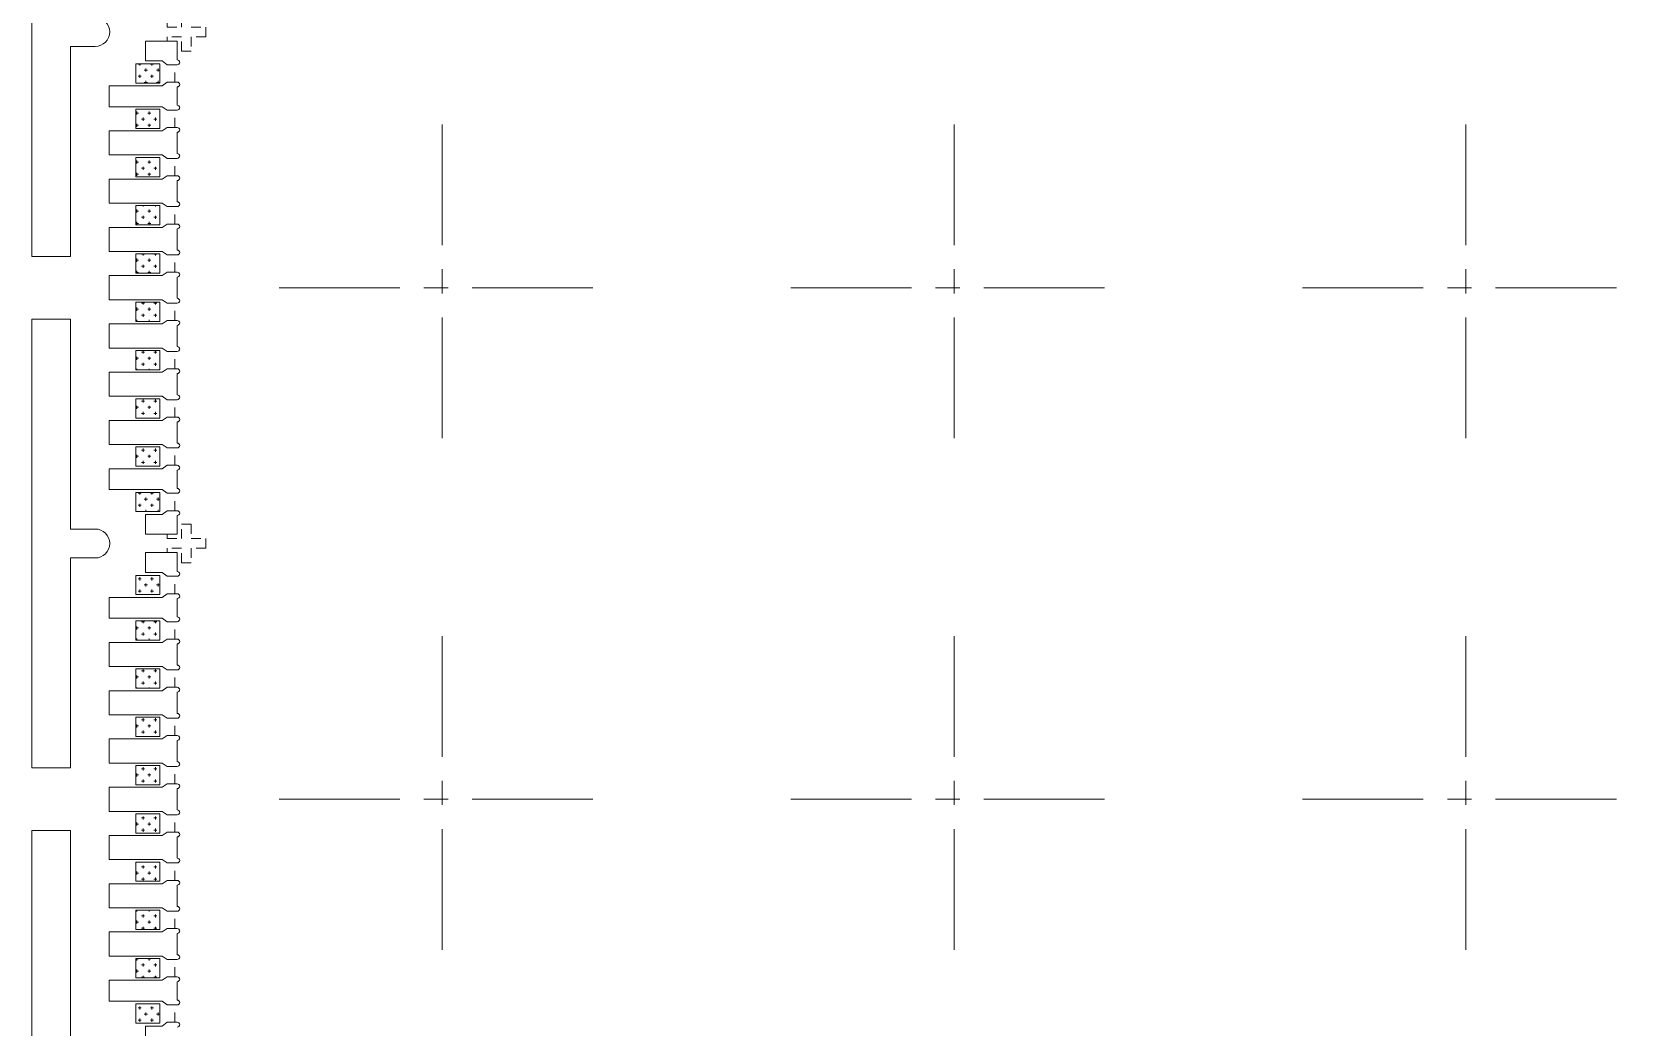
# Model space of a CAD drawing. Header units: millimetres. Extents: x 4544 to 5081, y 1539 to 1788.
# Drawn here: x 4888.8 to 4905.34, y 1699.71 to 1710.02 of the extents above; entities that cross this region are included whole.
import ezdxf

# ---------------------------------------------------------------- set-up
doc = ezdxf.new("R2010")
doc.units = ezdxf.units.MM
doc.linetypes.add('CENTER', pattern=[2, 1.25, -0.25, 0.25, -0.25])
doc.linetypes.add('HIDDEN', pattern=[0.375, 0.25, -0.125])
for name, color, linetype in [('1D', 4, 'Continuous'), ('2D', 4, 'Continuous'), ('PLATING', 3, 'Continuous'), ('中心线', 1, 'CENTER')]:
    doc.layers.add(name, color=color, linetype=linetype)
pattern_1 = [(0, (-4196.66482, -1663.62), (0.0635, 0.0635), [0.03175, -0.09525]), (90, (-4196.64895, -1663.63588), (-0.0635, 0.0635), [0.03175, -0.09525])]
pattern_2 = [(0, (-4198.41482, -1663.62), (0.0635, 0.0635), [0.03175, -0.09525]), (90, (-4198.39895, -1663.63588), (-0.0635, 0.0635), [0.03175, -0.09525])]

msp = doc.modelspace()

# ---------------------------------------------------------------- hatches: boundary and pattern name
at = {"layer": 'PLATING', "lineweight": 5}
h = msp.add_hatch(dxfattribs=at)
h.set_pattern_fill('CROSS', color=3, scale=0.01)
h.set_pattern_definition(pattern_2)
h.paths.add_polyline_path([(4890.1207, 1709.6929), (4890.1207, 1709.4929), (4889.8707, 1709.4929), (4889.8707, 1709.6929)])
h = msp.add_hatch(dxfattribs=at)
h.set_pattern_fill('CROSS', color=3, scale=0.01)
h.set_pattern_definition(pattern_1)
h.paths.add_polyline_path([(4890.1207, 1709.2229), (4890.1207, 1709.0229), (4889.8707, 1709.0229), (4889.8707, 1709.2229)])
h = msp.add_hatch(dxfattribs=at)
h.set_pattern_fill('CROSS', color=3, scale=0.01)
h.set_pattern_definition(pattern_1)
h.paths.add_polyline_path([(4890.1207, 1708.7229), (4890.1207, 1708.5229), (4889.8707, 1708.5229), (4889.8707, 1708.7229)])
h = msp.add_hatch(dxfattribs=at)
h.set_pattern_fill('CROSS', color=3, scale=0.01)
h.set_pattern_definition(pattern_1)
h.paths.add_polyline_path([(4890.1207, 1708.2229), (4890.1207, 1708.0229), (4889.8707, 1708.0229), (4889.8707, 1708.2229)])
h = msp.add_hatch(dxfattribs=at)
h.set_pattern_fill('CROSS', color=3, scale=0.01)
h.set_pattern_definition(pattern_1)
h.paths.add_polyline_path([(4890.1207, 1707.7229), (4890.1207, 1707.5229), (4889.8707, 1707.5229), (4889.8707, 1707.7229)])
h = msp.add_hatch(dxfattribs=at)
h.set_pattern_fill('CROSS', color=3, scale=0.01)
h.set_pattern_definition(pattern_1)
h.paths.add_polyline_path([(4890.1207, 1707.2229), (4890.1207, 1707.0229), (4889.8707, 1707.0229), (4889.8707, 1707.2229)])
h = msp.add_hatch(dxfattribs=at)
h.set_pattern_fill('CROSS', color=3, scale=0.01)
h.set_pattern_definition(pattern_1)
h.paths.add_polyline_path([(4890.1207, 1706.7229), (4890.1207, 1706.5229), (4889.8707, 1706.5229), (4889.8707, 1706.7229)])
h = msp.add_hatch(dxfattribs=at)
h.set_pattern_fill('CROSS', color=3, scale=0.01)
h.set_pattern_definition(pattern_1)
h.paths.add_polyline_path([(4890.1207, 1706.2229), (4890.1207, 1706.0229), (4889.8707, 1706.0229), (4889.8707, 1706.2229)])
h = msp.add_hatch(dxfattribs=at)
h.set_pattern_fill('CROSS', color=3, scale=0.01)
h.set_pattern_definition(pattern_1)
h.paths.add_polyline_path([(4890.1207, 1705.7229), (4890.1207, 1705.5229), (4889.8707, 1705.5229), (4889.8707, 1705.7229)])
h = msp.add_hatch(dxfattribs=at)
h.set_pattern_fill('CROSS', color=3, scale=0.01)
h.set_pattern_definition(pattern_2)
h.paths.add_polyline_path([(4889.8707, 1705.0529), (4889.8707, 1705.2529), (4890.1207, 1705.2529), (4890.1207, 1705.0529)])
h = msp.add_hatch(dxfattribs=at)
h.set_pattern_fill('CROSS', color=3, scale=0.01)
h.set_pattern_definition(pattern_2)
h.paths.add_polyline_path([(4890.1207, 1704.3929), (4890.1207, 1704.1929), (4889.8707, 1704.1929), (4889.8707, 1704.3929)])
h = msp.add_hatch(dxfattribs=at)
h.set_pattern_fill('CROSS', color=3, scale=0.01)
h.set_pattern_definition(pattern_1)
h.paths.add_polyline_path([(4890.1207, 1703.9229), (4890.1207, 1703.7229), (4889.8707, 1703.7229), (4889.8707, 1703.9229)])
h = msp.add_hatch(dxfattribs=at)
h.set_pattern_fill('CROSS', color=3, scale=0.01)
h.set_pattern_definition(pattern_1)
h.paths.add_polyline_path([(4890.1207, 1703.4229), (4890.1207, 1703.2229), (4889.8707, 1703.2229), (4889.8707, 1703.4229)])
h = msp.add_hatch(dxfattribs=at)
h.set_pattern_fill('CROSS', color=3, scale=0.01)
h.set_pattern_definition(pattern_1)
h.paths.add_polyline_path([(4890.1207, 1702.9229), (4890.1207, 1702.7229), (4889.8707, 1702.7229), (4889.8707, 1702.9229)])
h = msp.add_hatch(dxfattribs=at)
h.set_pattern_fill('CROSS', color=3, scale=0.01)
h.set_pattern_definition(pattern_1)
h.paths.add_polyline_path([(4890.1207, 1702.4229), (4890.1207, 1702.2229), (4889.8707, 1702.2229), (4889.8707, 1702.4229)])
h = msp.add_hatch(dxfattribs=at)
h.set_pattern_fill('CROSS', color=3, scale=0.01)
h.set_pattern_definition(pattern_1)
h.paths.add_polyline_path([(4890.1207, 1701.9229), (4890.1207, 1701.7229), (4889.8707, 1701.7229), (4889.8707, 1701.9229)])
h = msp.add_hatch(dxfattribs=at)
h.set_pattern_fill('CROSS', color=3, scale=0.01)
h.set_pattern_definition(pattern_1)
h.paths.add_polyline_path([(4890.1207, 1701.4229), (4890.1207, 1701.2229), (4889.8707, 1701.2229), (4889.8707, 1701.4229)])
h = msp.add_hatch(dxfattribs=at)
h.set_pattern_fill('CROSS', color=3, scale=0.01)
h.set_pattern_definition(pattern_1)
h.paths.add_polyline_path([(4890.1207, 1700.9229), (4890.1207, 1700.7229), (4889.8707, 1700.7229), (4889.8707, 1700.9229)])
h = msp.add_hatch(dxfattribs=at)
h.set_pattern_fill('CROSS', color=3, scale=0.01)
h.set_pattern_definition(pattern_1)
h.paths.add_polyline_path([(4890.1207, 1700.4229), (4890.1207, 1700.2229), (4889.8707, 1700.2229), (4889.8707, 1700.4229)])
h = msp.add_hatch(dxfattribs=at)
h.set_pattern_fill('CROSS', color=3, scale=0.01)
h.set_pattern_definition(pattern_2)
h.paths.add_polyline_path([(4889.8707, 1699.7529), (4889.8707, 1699.9529), (4890.1207, 1699.9529), (4890.1207, 1699.7529)])

# ---------------------------------------------------------------- linework, layer by layer
at = {"lineweight": 5}
for p, q in [((4889.9707, 1709.9279), (4889.9707, 1709.7229)), ((4890.1457, 1709.7229), (4889.9707, 1709.7229)), ((4890.1957, 1709.6829), (4890.1457, 1709.7229)), ((4890.3007, 1709.6829), (4890.1957, 1709.6829)), ((4890.1957, 1709.5029), (4890.1457, 1709.4629)), ((4890.3007, 1709.5029), (4890.1957, 1709.5029)), ((4889.5957, 1709.4629), (4889.5957, 1709.2479)), ((4890.1457, 1709.4629), (4889.5957, 1709.4629)), ((4890.1457, 1709.2479), (4889.5957, 1709.2479)), ((4890.1957, 1709.2129), (4890.1457, 1709.2479)), ((4890.3007, 1709.2129), (4890.1957, 1709.2129)), ((4889.5957, 1708.9979), (4889.5957, 1708.7479)), ((4890.1457, 1708.9979), (4889.5957, 1708.9979)), ((4890.1957, 1709.0329), (4890.1457, 1708.9979)), ((4890.3007, 1709.0329), (4890.1957, 1709.0329)), ((4890.1457, 1708.7479), (4889.5957, 1708.7479)), ((4890.1957, 1708.7129), (4890.1457, 1708.7479)), ((4890.3007, 1708.7129), (4890.1957, 1708.7129)), ((4889.5957, 1708.4979), (4889.5957, 1708.2479)), ((4890.1457, 1708.4979), (4889.5957, 1708.4979)), ((4890.1957, 1708.5329), (4890.1457, 1708.4979)), ((4890.3007, 1708.5329), (4890.1957, 1708.5329)), ((4890.1457, 1708.2479), (4889.5957, 1708.2479)), ((4890.1957, 1708.2129), (4890.1457, 1708.2479)), ((4890.3007, 1708.2129), (4890.1957, 1708.2129)), ((4889.5957, 1707.9979), (4889.5957, 1707.7479)), ((4890.1457, 1707.9979), (4889.5957, 1707.9979)), ((4890.1957, 1708.0329), (4890.1457, 1707.9979)), ((4890.3007, 1708.0329), (4890.1957, 1708.0329)), ((4890.1457, 1707.7479), (4889.5957, 1707.7479)), ((4890.1957, 1707.7129), (4890.1457, 1707.7479)), ((4890.3007, 1707.7129), (4890.1957, 1707.7129)), ((4890.1957, 1707.5329), (4890.1457, 1707.4979)), ((4890.3007, 1707.5329), (4890.1957, 1707.5329)), ((4889.5957, 1707.4979), (4889.5957, 1707.2479)), ((4890.1457, 1707.4979), (4889.5957, 1707.4979)), ((4890.1457, 1707.2479), (4889.5957, 1707.2479)), ((4890.1957, 1707.2129), (4890.1457, 1707.2479)), ((4890.3007, 1707.2129), (4890.1957, 1707.2129)), ((4890.1957, 1707.0329), (4890.1457, 1706.9979)), ((4890.3007, 1707.0329), (4890.1957, 1707.0329)), ((4889.5957, 1706.9979), (4889.5957, 1706.7479)), ((4890.1457, 1706.9979), (4889.5957, 1706.9979)), ((4890.1457, 1706.7479), (4889.5957, 1706.7479)), ((4890.1957, 1706.7129), (4890.1457, 1706.7479)), ((4890.3007, 1706.7129), (4890.1957, 1706.7129)), ((4890.1957, 1706.5329), (4890.1457, 1706.4979)), ((4890.3007, 1706.5329), (4890.1957, 1706.5329)), ((4889.5957, 1706.4979), (4889.5957, 1706.2479)), ((4890.1457, 1706.4979), (4889.5957, 1706.4979)), ((4890.1457, 1706.2479), (4889.5957, 1706.2479)), ((4890.1957, 1706.2129), (4890.1457, 1706.2479)), ((4890.3007, 1706.2129), (4890.1957, 1706.2129)), ((4890.1957, 1706.0329), (4890.1457, 1705.9979)), ((4890.3007, 1706.0329), (4890.1957, 1706.0329)), ((4889.5957, 1705.9979), (4889.5957, 1705.7479)), ((4890.1457, 1705.9979), (4889.5957, 1705.9979)), ((4890.1457, 1705.7479), (4889.5957, 1705.7479)), ((4890.1957, 1705.7129), (4890.1457, 1705.7479)), ((4890.3007, 1705.7129), (4890.1957, 1705.7129)), ((4890.1957, 1705.5329), (4890.1457, 1705.4979)), ((4890.3007, 1705.5329), (4890.1957, 1705.5329)), ((4889.5957, 1705.4979), (4889.5957, 1705.2829)), ((4890.1457, 1705.4979), (4889.5957, 1705.4979)), ((4890.1457, 1705.2829), (4889.5957, 1705.2829)), ((4890.1957, 1705.2429), (4890.1457, 1705.2829)), ((4890.3007, 1705.2429), (4890.1957, 1705.2429)), ((4889.9707, 1704.8179), (4889.9707, 1705.0229)), ((4890.1457, 1705.0229), (4889.9707, 1705.0229)), ((4890.1957, 1705.0629), (4890.1457, 1705.0229)), ((4890.3007, 1705.0629), (4890.1957, 1705.0629)), ((4889.9707, 1704.6279), (4889.9707, 1704.4229)), ((4890.1457, 1704.4229), (4889.9707, 1704.4229)), ((4890.1957, 1704.3829), (4890.1457, 1704.4229)), ((4890.3007, 1704.3829), (4890.1957, 1704.3829)), ((4890.1957, 1704.2029), (4890.1457, 1704.1629)), ((4890.3007, 1704.2029), (4890.1957, 1704.2029)), ((4889.5957, 1704.1629), (4889.5957, 1703.9479)), ((4890.1457, 1704.1629), (4889.5957, 1704.1629)), ((4890.1457, 1703.9479), (4889.5957, 1703.9479)), ((4890.1957, 1703.9129), (4890.1457, 1703.9479)), ((4890.3007, 1703.9129), (4890.1957, 1703.9129)), ((4889.5957, 1703.6979), (4889.5957, 1703.4479)), ((4890.1457, 1703.6979), (4889.5957, 1703.6979)), ((4890.1957, 1703.7329), (4890.1457, 1703.6979)), ((4890.3007, 1703.7329), (4890.1957, 1703.7329)), ((4890.1457, 1703.4479), (4889.5957, 1703.4479)), ((4890.1957, 1703.4129), (4890.1457, 1703.4479)), ((4890.3007, 1703.4129), (4890.1957, 1703.4129)), ((4890.1957, 1703.2329), (4890.1457, 1703.1979)), ((4890.3007, 1703.2329), (4890.1957, 1703.2329)), ((4889.5957, 1703.1979), (4889.5957, 1702.9479)), ((4890.1457, 1703.1979), (4889.5957, 1703.1979)), ((4890.1457, 1702.9479), (4889.5957, 1702.9479)), ((4890.1957, 1702.9129), (4890.1457, 1702.9479)), ((4890.3007, 1702.9129), (4890.1957, 1702.9129)), ((4890.1957, 1702.7329), (4890.1457, 1702.6979)), ((4890.3007, 1702.7329), (4890.1957, 1702.7329)), ((4889.5957, 1702.6979), (4889.5957, 1702.4479)), ((4890.1457, 1702.6979), (4889.5957, 1702.6979)), ((4890.1457, 1702.4479), (4889.5957, 1702.4479)), ((4890.1957, 1702.4129), (4890.1457, 1702.4479)), ((4890.3007, 1702.4129), (4890.1957, 1702.4129)), ((4890.1957, 1702.2329), (4890.1457, 1702.1979)), ((4890.3007, 1702.2329), (4890.1957, 1702.2329)), ((4889.5957, 1702.1979), (4889.5957, 1701.9479)), ((4890.1457, 1702.1979), (4889.5957, 1702.1979)), ((4890.1457, 1701.9479), (4889.5957, 1701.9479)), ((4890.1957, 1701.9129), (4890.1457, 1701.9479)), ((4890.3007, 1701.9129), (4890.1957, 1701.9129)), ((4890.1957, 1701.7329), (4890.1457, 1701.6979)), ((4890.3007, 1701.7329), (4890.1957, 1701.7329)), ((4889.5957, 1701.6979), (4889.5957, 1701.4479)), ((4890.1457, 1701.6979), (4889.5957, 1701.6979)), ((4890.1457, 1701.4479), (4889.5957, 1701.4479)), ((4890.1957, 1701.4129), (4890.1457, 1701.4479)), ((4890.3007, 1701.4129), (4890.1957, 1701.4129)), ((4890.1957, 1701.2329), (4890.1457, 1701.1979)), ((4890.3007, 1701.2329), (4890.1957, 1701.2329)), ((4889.5957, 1701.1979), (4889.5957, 1700.9479)), ((4890.1457, 1701.1979), (4889.5957, 1701.1979)), ((4890.1457, 1700.9479), (4889.5957, 1700.9479)), ((4890.1957, 1700.9129), (4890.1457, 1700.9479)), ((4890.3007, 1700.9129), (4890.1957, 1700.9129)), ((4890.1957, 1700.7329), (4890.1457, 1700.6979)), ((4890.3007, 1700.7329), (4890.1957, 1700.7329)), ((4889.5957, 1700.6979), (4889.5957, 1700.4479)), ((4890.1457, 1700.6979), (4889.5957, 1700.6979)), ((4890.1457, 1700.4479), (4889.5957, 1700.4479)), ((4890.1957, 1700.4129), (4890.1457, 1700.4479)), ((4890.3007, 1700.4129), (4890.1957, 1700.4129)), ((4890.1957, 1700.2329), (4890.1457, 1700.1979)), ((4890.3007, 1700.2329), (4890.1957, 1700.2329)), ((4889.5957, 1700.1979), (4889.5957, 1699.9829)), ((4890.1457, 1700.1979), (4889.5957, 1700.1979)), ((4890.1457, 1699.9829), (4889.5957, 1699.9829)), ((4890.1957, 1699.9429), (4890.1457, 1699.9829)), ((4890.3007, 1699.9429), (4890.1957, 1699.9429)), ((4890.1957, 1699.7629), (4890.1457, 1699.7229)), ((4890.3007, 1699.7629), (4890.1957, 1699.7629)), ((4889.9707, 1699.5179), (4889.9707, 1699.7229)), ((4890.1457, 1699.7229), (4889.9707, 1699.7229))]:
    msp.add_line(p, q, dxfattribs=at)
for points in [[(4889.4507, 1709.8729, 1), (4889.4507, 1710.1729), (4889.1957, 1710.1729), (4889.1957, 1712.3479), (4888.7957, 1712.3479), (4888.7957, 1707.6979), (4889.1957, 1707.6979), (4889.1957, 1709.8729)], [(4889.4507, 1704.5729, 1), (4889.4507, 1704.8729), (4889.1957, 1704.8729), (4889.1957, 1707.0479), (4888.7957, 1707.0479), (4888.7957, 1702.3979), (4889.1957, 1702.3979), (4889.1957, 1704.5729)], [(4889.4507, 1699.2729, 1), (4889.4507, 1699.5729), (4889.1957, 1699.5729), (4889.1957, 1701.7479), (4888.7957, 1701.7479), (4888.7957, 1697.0979), (4889.1957, 1697.0979), (4889.1957, 1699.2729)]]:
    msp.add_lwpolyline(points, format="xyb", close=True, dxfattribs=at)
for points in [[(4890.3007, 1709.7329), (4890.3007, 1709.9279), (4889.9707, 1709.9279)], [(4890.3007, 1709.2629), (4890.3007, 1709.4529)], [(4890.3007, 1708.7629), (4890.3007, 1708.9829)], [(4890.3007, 1708.2629), (4890.3007, 1708.4829)], [(4890.3007, 1707.7629), (4890.3007, 1707.9829)], [(4890.3007, 1707.2629), (4890.3007, 1707.4829)], [(4890.3007, 1706.7629), (4890.3007, 1706.9829)], [(4890.3007, 1706.2629), (4890.3007, 1706.4829)], [(4890.3007, 1705.7629), (4890.3007, 1705.9829)], [(4890.3007, 1705.2929), (4890.3007, 1705.4829)], [(4889.9707, 1704.8179), (4890.3007, 1704.8179), (4890.3007, 1705.0129)], [(4890.3007, 1704.4329), (4890.3007, 1704.6279), (4889.9707, 1704.6279)], [(4890.3007, 1703.9629), (4890.3007, 1704.1529)], [(4890.3007, 1703.4629), (4890.3007, 1703.6829)], [(4890.3007, 1702.9629), (4890.3007, 1703.1829)], [(4890.3007, 1702.4629), (4890.3007, 1702.6829)], [(4890.3007, 1701.9629), (4890.3007, 1702.1829)], [(4890.3007, 1701.4629), (4890.3007, 1701.6829)], [(4890.3007, 1700.9629), (4890.3007, 1701.1829)], [(4890.3007, 1700.4629), (4890.3007, 1700.6829)], [(4890.3007, 1699.9929), (4890.3007, 1700.1829)]]:
    msp.add_lwpolyline(points, dxfattribs=at)
for centre in [(4890.3007, 1709.7079), (4890.3007, 1709.4779), (4890.3007, 1709.2379), (4890.3007, 1709.0079), (4890.3007, 1708.7379), (4890.3007, 1708.5079), (4890.3007, 1708.2379), (4890.3007, 1708.0079), (4890.3007, 1707.7379), (4890.3007, 1707.5079), (4890.3007, 1707.2379), (4890.3007, 1707.0079), (4890.3007, 1706.7379), (4890.3007, 1706.5079), (4890.3007, 1706.2379), (4890.3007, 1706.0079), (4890.3007, 1705.7379), (4890.3007, 1705.5079), (4890.3007, 1705.2679), (4890.3007, 1705.0379), (4890.3007, 1704.4079), (4890.3007, 1704.1779), (4890.3007, 1703.9379), (4890.3007, 1703.7079), (4890.3007, 1703.4379), (4890.3007, 1703.2079), (4890.3007, 1702.9379), (4890.3007, 1702.7079), (4890.3007, 1702.4379), (4890.3007, 1702.2079), (4890.3007, 1701.9379), (4890.3007, 1701.7079), (4890.3007, 1701.4379), (4890.3007, 1701.2079), (4890.3007, 1700.9379), (4890.3007, 1700.7079), (4890.3007, 1700.4379), (4890.3007, 1700.2079), (4890.3007, 1699.9679), (4890.3007, 1699.7379)]:
    msp.add_arc(centre, 0.025, 270, 90, dxfattribs=at)
at = {"layer": '1D', "color": 4, "linetype": 'HIDDEN', "lineweight": 5, "ltscale": 0.3}
for points in [[(4890.2757, 1709.5029), (4890.2757, 1709.6829)], [(4890.2757, 1709.0329), (4890.2757, 1709.2129)], [(4890.2757, 1708.5329), (4890.2757, 1708.7129)], [(4890.2757, 1708.0329), (4890.2757, 1708.2129)], [(4890.2757, 1707.5329), (4890.2757, 1707.7129)], [(4890.2757, 1707.0329), (4890.2757, 1707.2129)], [(4890.2757, 1706.5329), (4890.2757, 1706.7129)], [(4890.2757, 1706.0329), (4890.2757, 1706.2129)], [(4890.2757, 1705.5329), (4890.2757, 1705.7129)], [(4890.2757, 1705.0629), (4890.2757, 1705.2429)], [(4890.2757, 1704.2029), (4890.2757, 1704.3829)], [(4890.2757, 1703.7329), (4890.2757, 1703.9129)], [(4890.2757, 1703.2329), (4890.2757, 1703.4129)], [(4890.2757, 1702.7329), (4890.2757, 1702.9129)], [(4890.2757, 1702.2329), (4890.2757, 1702.4129)], [(4890.2757, 1701.7329), (4890.2757, 1701.9129)], [(4890.2757, 1701.2329), (4890.2757, 1701.4129)], [(4890.2757, 1700.7329), (4890.2757, 1700.9129)], [(4890.2757, 1700.2329), (4890.2757, 1700.4129)], [(4890.2757, 1699.7629), (4890.2757, 1699.9429)]]:
    msp.add_lwpolyline(points, dxfattribs=at)
at = {"layer": '2D', "color": 4, "linetype": 'HIDDEN', "lineweight": 5, "ltscale": 0.3}
for points in [[(4890.1957, 1710.1179), (4890.1957, 1710.0729), (4890.3457, 1710.0729), (4890.3457, 1710.2229), (4890.4457, 1710.2229), (4890.4457, 1710.0729), (4890.5957, 1710.0729), (4890.5957, 1709.9729), (4890.4457, 1709.9729), (4890.4457, 1709.8229), (4890.3457, 1709.8229), (4890.3457, 1709.9729), (4890.1957, 1709.9729), (4890.1957, 1709.9279)], [(4890.1957, 1704.8179), (4890.1957, 1704.7729), (4890.3457, 1704.7729), (4890.3457, 1704.9229), (4890.4457, 1704.9229), (4890.4457, 1704.7729), (4890.5957, 1704.7729), (4890.5957, 1704.6729), (4890.4457, 1704.6729), (4890.4457, 1704.5229), (4890.3457, 1704.5229), (4890.3457, 1704.6729), (4890.1957, 1704.6729), (4890.1957, 1704.6279)]]:
    msp.add_lwpolyline(points, dxfattribs=at)
at = {"layer": 'PLATING', "lineweight": 5}
for points in [[(4890.1207, 1709.6929), (4890.1207, 1709.4929), (4889.8707, 1709.4929), (4889.8707, 1709.6929)], [(4890.1207, 1709.0229), (4890.1207, 1709.2229), (4889.8707, 1709.2229), (4889.8707, 1709.0229)], [(4890.1207, 1708.5229), (4890.1207, 1708.7229), (4889.8707, 1708.7229), (4889.8707, 1708.5229)], [(4890.1207, 1708.0229), (4890.1207, 1708.2229), (4889.8707, 1708.2229), (4889.8707, 1708.0229)], [(4890.1207, 1707.5229), (4890.1207, 1707.7229), (4889.8707, 1707.7229), (4889.8707, 1707.5229)], [(4890.1207, 1707.0229), (4890.1207, 1707.2229), (4889.8707, 1707.2229), (4889.8707, 1707.0229)], [(4890.1207, 1706.5229), (4890.1207, 1706.7229), (4889.8707, 1706.7229), (4889.8707, 1706.5229)], [(4890.1207, 1706.0229), (4890.1207, 1706.2229), (4889.8707, 1706.2229), (4889.8707, 1706.0229)], [(4890.1207, 1705.5229), (4890.1207, 1705.7229), (4889.8707, 1705.7229), (4889.8707, 1705.5229)], [(4890.1207, 1705.0529), (4890.1207, 1705.2529), (4889.8707, 1705.2529), (4889.8707, 1705.0529)], [(4890.1207, 1704.3929), (4890.1207, 1704.1929), (4889.8707, 1704.1929), (4889.8707, 1704.3929)], [(4890.1207, 1703.7229), (4890.1207, 1703.9229), (4889.8707, 1703.9229), (4889.8707, 1703.7229)], [(4890.1207, 1703.2229), (4890.1207, 1703.4229), (4889.8707, 1703.4229), (4889.8707, 1703.2229)], [(4890.1207, 1702.7229), (4890.1207, 1702.9229), (4889.8707, 1702.9229), (4889.8707, 1702.7229)], [(4890.1207, 1702.2229), (4890.1207, 1702.4229), (4889.8707, 1702.4229), (4889.8707, 1702.2229)], [(4890.1207, 1701.7229), (4890.1207, 1701.9229), (4889.8707, 1701.9229), (4889.8707, 1701.7229)], [(4890.1207, 1701.2229), (4890.1207, 1701.4229), (4889.8707, 1701.4229), (4889.8707, 1701.2229)], [(4890.1207, 1700.7229), (4890.1207, 1700.9229), (4889.8707, 1700.9229), (4889.8707, 1700.7229)], [(4890.1207, 1700.2229), (4890.1207, 1700.4229), (4889.8707, 1700.4229), (4889.8707, 1700.2229)], [(4890.1207, 1699.7529), (4890.1207, 1699.9529), (4889.8707, 1699.9529), (4889.8707, 1699.7529)]]:
    msp.add_lwpolyline(points, close=True, dxfattribs=at)
at = {"layer": '中心线', "linetype": 'CENTER', "lineweight": 5}
for p, q in [((4893.0457, 1709.0636), (4893.0457, 1705.6821)), ((4898.3457, 1709.0636), (4898.3457, 1705.6821)), ((4903.6457, 1709.0636), (4903.6457, 1705.6821)), ((4891.3549, 1707.3729), (4894.7364, 1707.3729)), ((4896.6549, 1707.3729), (4900.0364, 1707.3729)), ((4901.9549, 1707.3729), (4905.3364, 1707.3729)), ((4893.0457, 1703.7636), (4893.0457, 1700.3821)), ((4898.3457, 1703.7636), (4898.3457, 1700.3821)), ((4903.6457, 1703.7636), (4903.6457, 1700.3821)), ((4891.3549, 1702.0729), (4894.7364, 1702.0729)), ((4896.6549, 1702.0729), (4900.0364, 1702.0729)), ((4901.9549, 1702.0729), (4905.3364, 1702.0729))]:
    msp.add_line(p, q, dxfattribs=at)

doc.saveas('drawing.dxf')
